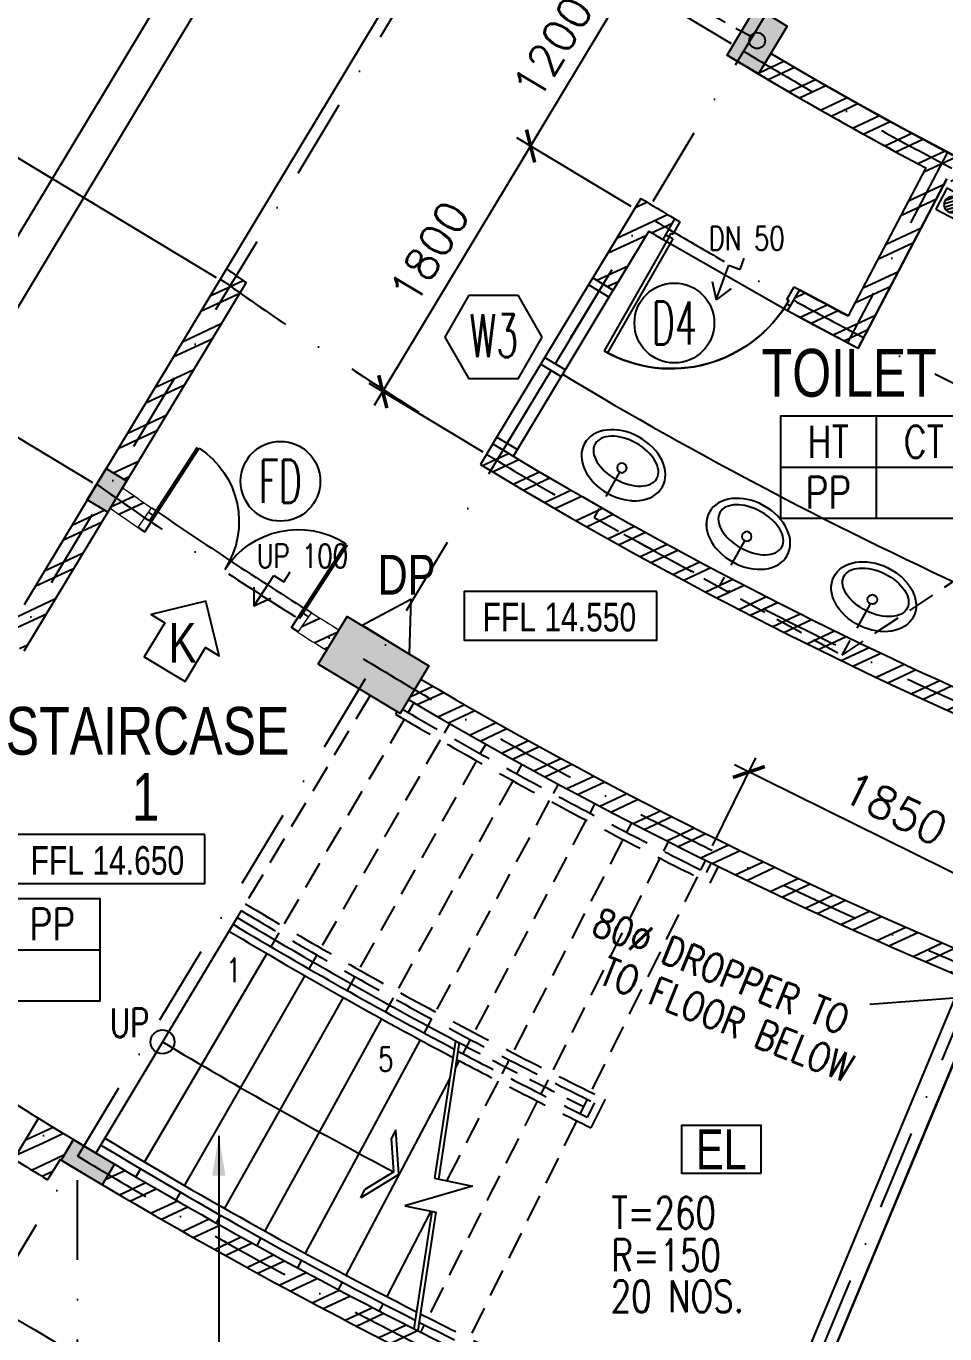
# Model space of a CAD drawing. Extents: x 2879167 to 2959690, y -882003 to -585933.
# Drawn here: x 2897133 to 2902902, y -758434 to -750224 of the extents above; entities that cross this region are included whole.
import ezdxf
from ezdxf.enums import TextEntityAlignment as Align

# ---------------------------------------------------------------- set-up
doc = ezdxf.new("R2010")
doc.units = 0
doc.header["$LTSCALE"] = 1000
doc.header["$MEASUREMENT"] = 0
doc.header["$PDMODE"] = 66
for name, pattern in [('DASHDOT', [1, 0.5, -0.25, 0, -0.25]), ('DASHED', [0.75, 0.5, -0.25]), ('HIDDEN', [0.375, 0.25, -0.125])]:
    doc.linetypes.add(name, pattern=pattern)
doc.layers.get('0').update_dxf_attribs({"linetype": 'CONTINUOUS'})
doc.layers.get('DEFPOINTS').update_dxf_attribs({"linetype": 'CONTINUOUS'})
for name, color, linetype in [('BOMBA', 7, 'CONTINUOUS'), ('COL', 3, 'CONTINUOUS'), ('DIM', 5, 'CONTINUOUS'), ('DR', 5, 'CONTINUOUS'), ('DRAIN', 1, 'CONTINUOUS'), ('F1', 5, 'CONTINUOUS'), ('Finishes', 1, 'CONTINUOUS'), ('GRID', 6, 'DASHDOT'), ('H', 6, 'CONTINUOUS'), ('h-x', 6, 'CONTINUOUS'), ('LINE', 7, 'CONTINUOUS'), ('railing', 1, 'CONTINUOUS'), ('RWDP', 5, 'CONTINUOUS'), ('SCH-WIN', 7, 'CONTINUOUS'), ('Sch_Door', 7, 'CONTINUOUS'), ('Sch_Window', 2, 'CONTINUOUS'), ('SPEC', 7, 'CONTINUOUS'), ('stair', 7, 'CONTINUOUS'), ('TEXT', 7, 'CONTINUOUS'), ('WALL', 2, 'CONTINUOUS'), ('WIN', 5, 'CONTINUOUS'), ('WP', 1, 'HIDDEN')]:
    doc.layers.add(name, color=color, linetype=linetype)
doc.styles.add('ROMANS', font='romans.shx')
doc.styles.get("Standard").update_dxf_attribs({"font": 'Helv.shx'})
doc.dimstyles.get("Standard").update_dxf_attribs({"dimscale": 5, "dimtxt": 1, "dimasz": 2, "dimexe": 1, "dimexo": 1, "dimgap": 1, "dimtad": 0, "dimtih": 1, "dimtoh": 1, "dimdec": 4, "dimzin": 0, "dimdsep": 46, "dimtxsty": 'ROMANS', "dimcen": 1, "dimadec": 0, "dimazin": 0, "dimtfac": 1, "dimtdec": 4, "dimtofl": 0, "dimtmove": 0, "dimatfit": 3, "dimfxl": 0, "dimtolj": 1, "dimtzin": 0, "dimarcsym": 0})
doc.dimstyles.new('STANDARD$0', dxfattribs={"dimscale": 0, "dimtxt": 8, "dimasz": 6, "dimexe": 1, "dimexo": 1, "dimgap": 3, "dimtad": 1, "dimdec": 0, "dimlfac": -1, "dimrnd": 1, "dimzin": 0, "dimdsep": 46, "dimtxsty": 'Standard', "dimcen": 0, "dimclrd": 5, "dimclre": 250, "dimadec": 0, "dimazin": 0, "dimtfac": 1, "dimtdec": 4, "dimtofl": 0, "dimtmove": 0, "dimatfit": 3, "dimfxl": 0, "dimtolj": 1, "dimtzin": 0, "dimarcsym": 0})
pattern_1 = [(25, (488140.78, 188080.5), (-79.240924, 169.93271), []), (25, (488223.83, 188050.26), (-79.240924, 169.93271), [])]
pattern_2 = [(50, (488140.78, 188080.5), (251.041064, -21.963247), [26.25, -288.75]), (355, (488140.78, 188080.5), (-48.562967, 263.267247), [21, -231]), (100.4514, (488161.7, 188078.67), (202.478284, 241.30384), [22.309067, -245.39974]), (46.1842, (488140.78, 188150.5), (373.534367, -57.931655), [39.375, -433.125]), (96.6356, (488171.9, 188145.67), (327.131947, 340.941255), [33.4636, -368.09955]), (351.1842, (488140.78, 188150.5), (327.13168, 340.94151), [31.5, -346.5]), (21, (488175.78, 188133), (208.917468, -140.916612), [26.25, -288.75]), (326, (488175.78, 188133), (85.160366, 253.802516), [21, -231]), (71.4514, (488193.19, 188121.25), (294.07792, 112.885674), [22.309067, -245.39974]), (37.5, (488140.78, 188080.495), (4.2559494, 116.5128488), [0, -228.2, 0, -234.5, 0, -231.875]), (7.5, (488140.78, 188080.5), (92.074338, 138.044099), [0, -133.7, 0, -222.95, 0, -88.375]), (327.5, (488062.73, 188080.495), (186.8378527, -7.894205), [0, -87.5, 0, -273, 0, -362.25]), (317.5, (488027.73, 188080.5), (204.115159, 35.036744), [0, -113.75, 0, -181.3, 0, -257.25])]

# ---------------------------------------------------------------- blocks, each defined once
blk = doc.blocks.new('DR900')
at = {"layer": 'DR'}
for p, q in [((25, 940), (50, 940)), ((25, 115), (25, 940)), ((50, 115), (50, 940)), ((0, 115), (25, 115)), ((50, 115), (25, 115)), ((25, 115), (25, 90)), ((25, 90), (38, 90)), ((38, 90), (38, 0)), ((862, 90), (875, 90)), ((862, 90), (862, 0)), ((874.6, 115), (900, 115)), ((875, 115), (875, 90)), ((0, 0), (38, 0)), ((862, 0), (900, 0))]:
    blk.add_line(p, q, dxfattribs=at)
blk.add_arc((25, 90), 850, 0, 90, dxfattribs=at)
blk = doc.blocks.new('A$C1F7266B7')
at = {"layer": 'WIN'}
blk.add_circle((182.8, 279.3), 30.3, dxfattribs=at)
for centre, major_axis, ratio in [((202, 279.8), (0, 279.8), 0.722438), ((202, 279.8), (0, 279.8), 0.722438), ((202, 279.8), (0, 279.8), 0.722438), ((232, 281.4), (0, 222.3), 0.58459), ((232, 281.4), (0, 222.3), 0.58459), ((232, 281.4), (0, 222.3), 0.58459)]:
    blk.add_ellipse(centre, major_axis=major_axis, ratio=ratio, dxfattribs=at)
blk = doc.blocks.new('_ARCHTICK')
at = {"color": 0, "linetype": 'ByBlock', "const_width": 0.15}
blk.add_lwpolyline([(-0.5, -0.5), (0.5, 0.5)], dxfattribs=at)
blk = doc.blocks.new('*D24')
at = {"layer": 'DEFPOINTS', "color": 0}
for p in [(2900301, -750976.4), (2901018.2, -751408.1), (2900089.2, -752949.8)]:
    blk.add_point(p, dxfattribs=at)
at = {"layer": 'DIM', "color": 0}
for p, q in [((2899321.1, -752604.2), (2900352.5, -750890.7)), ((2900932.5, -751356.5), (2900215.3, -750924.8)), ((2900003.5, -752898.2), (2899287, -752467))]:
    blk.add_line(p, q, dxfattribs=at)
at = {"layer": 'DIM', "color": 0, "xscale": 150, "yscale": 150, "zscale": 150}
for p, rotation in [((2900301, -750976.4), 58.95522554356033), ((2899372.7, -752518.5), 238.9552255435603)]:
    blk.add_blockref('_ARCHTICK', p, dxfattribs=dict(at, rotation=rotation))
at = {"layer": 'DIM', "color": 7, "insert": (2899665.5, -751644.3), "char_height": 200, "attachment_point": 5, "rotation": 58.95523, "style": 'ROMANS'}
blk.add_mtext('\\A1;1800', dxfattribs=at)
blk = doc.blocks.new('*D25')
at = {"layer": 'DEFPOINTS', "color": 0}
for p in [(2900919.8, -749948.2), (2901647.9, -750386.5), (2901017.4, -751407.6)]:
    blk.add_point(p, dxfattribs=at)
at = {"layer": 'DIM', "color": 0}
for p, q in [((2900249.4, -751062), (2900971.4, -749862.6)), ((2901562.2, -750334.9), (2900834.1, -749896.7)), ((2900931.7, -751356), (2900215.3, -750924.8))]:
    blk.add_line(p, q, dxfattribs=at)
at = {"layer": 'DIM', "color": 0, "xscale": 150, "yscale": 150, "zscale": 150}
for p, rotation in [((2900919.8, -749948.2), 58.95522554356033), ((2900301, -750976.4), 238.9552255435603)]:
    blk.add_blockref('_ARCHTICK', p, dxfattribs=dict(at, rotation=rotation))
at = {"layer": 'DIM', "color": 7, "insert": (2900439, -750359.2), "char_height": 200, "attachment_point": 5, "rotation": 58.95523, "style": 'ROMANS'}
blk.add_mtext('\\A1;1200', dxfattribs=at)
blk = doc.blocks.new('*D31')
at = {"layer": 'DEFPOINTS', "color": 0}
for p in [(2914231.1, -729481.4), (2914231.1, -729481.4), (2913813.5, -731766.6), (2898231.1, -756033.2), (2931005.3, -757318)]:
    blk.add_point(p, dxfattribs=at)
at = {"layer": 'DIM'}
blk.add_arc((2914231.1, -729481.4), 2323, 238.92705, 301.07295, dxfattribs=at)
at = {"layer": 'DIM', "xscale": 200, "yscale": 200, "zscale": 200}
for p, rotation in [((2913032.1, -731471.1), 148.9270490380316), ((2915430.1, -731471.1), 31.07295098388072)]:
    blk.add_blockref('_ARCHTICK', p, dxfattribs=dict(at, rotation=rotation))
at = {"layer": 'DIM', "color": 7, "insert": (2914231.1, -731585.4), "char_height": 200, "attachment_point": 5, "rotation": 0, "style": 'ROMANS'}
blk.add_mtext('\\A1;62°8\'45"', dxfattribs=at)
blk = doc.blocks.new('*D61')
at = {"layer": 'DEFPOINTS', "color": 0}
for p in [(2898413.9, -751854.9), (2895663.5, -751953.3), (2897637.7, -753143)]:
    blk.add_point(p, dxfattribs=at)
at = {"layer": 'DIM', "color": 0}
for p, q in [((2896491.2, -750579.6), (2895611.9, -752038.9)), ((2898328.2, -751803.3), (2896354, -750613.7)), ((2897552.1, -753091.4), (2895577.8, -751901.7))]:
    blk.add_line(p, q, dxfattribs=at)
at = {"layer": 'DIM', "color": 0, "xscale": 150, "yscale": 150, "zscale": 150}
for p, rotation in [((2896439.6, -750665.3), 58.92704905905645), ((2895663.5, -751953.3), 238.9270490590565)]:
    blk.add_blockref('_ARCHTICK', p, dxfattribs=dict(at, rotation=rotation))
at = {"layer": 'DIM', "color": 7, "insert": (2895880.3, -751206.1), "char_height": 200, "attachment_point": 5, "rotation": 58.92705, "style": 'ROMANS'}
blk.add_mtext('\\A1;1500', dxfattribs=at)
blk = doc.blocks.new('*D42')
at = {"layer": 'DEFPOINTS', "color": 0}
for p in [(2914231.1, -729481.4), (2914231.1, -729481.4), (2896783.4, -758435.8), (2898591.6, -760268.8), (2903495.6, -761301)]:
    blk.add_point(p, dxfattribs=at)
at = {"layer": 'DIM'}
for p, q in [((2896731.8, -758521.4), (2896356.5, -759144.1)), ((2903463.6, -761395.7), (2903159.8, -762296.1))]:
    blk.add_line(p, q, dxfattribs=at)
blk.add_arc((2914231.1, -729481.4), 34532, 238.92705, 251.35623, dxfattribs=at)
at = {"layer": 'DIM', "xscale": 200, "yscale": 200, "zscale": 200}
for p, rotation in [((2896408.1, -759058.5), 148.9270488143155), ((2903191.8, -762201.4), 341.3562291409183)]:
    blk.add_blockref('_ARCHTICK', p, dxfattribs=dict(at, rotation=rotation))
at = {"layer": 'DIM', "color": 7, "insert": (2899806.7, -760615.3), "char_height": 200, "attachment_point": 5, "rotation": 335.14164, "style": 'ROMANS'}
blk.add_mtext('\\A1;12°25\'45"', dxfattribs=at)
blk = doc.blocks.new('*D66')
at = {"layer": 'DEFPOINTS', "color": 0}
for p in [(2901671.6, -754906.6), (2901398.4, -755459.7), (2903115.7, -756158.3)]:
    blk.add_point(p, dxfattribs=at)
at = {"layer": 'DIM', "color": 0}
for p, q in [((2901442.7, -755370), (2901715.9, -754817)), ((2903419.2, -755769.9), (2901581.9, -754862.3)), ((2903160, -756068.7), (2903373.8, -755635.9))]:
    blk.add_line(p, q, dxfattribs=at)
at = {"layer": 'DIM', "color": 0, "xscale": 150, "yscale": 150, "zscale": 150}
for p, rotation in [((2901671.6, -754906.6), 153.7115797951423), ((2903329.5, -755725.6), 333.7115797951423)]:
    blk.add_blockref('_ARCHTICK', p, dxfattribs=dict(at, rotation=rotation))
at = {"layer": 'DIM', "color": 7, "insert": (2902589.1, -755136.8), "char_height": 200, "attachment_point": 5, "rotation": 333.71158, "style": 'ROMANS'}
blk.add_mtext('\\A1;1850', dxfattribs=at)
blk = doc.blocks.new('*D12')
at = {"layer": 'DEFPOINTS', "color": 0}
for p in [(2897986.5, -748098.3), (2900091.1, -749366.5), (2897360.4, -751220.1)]:
    blk.add_point(p, dxfattribs=at)
at = {"layer": 'DIM', "color": 0}
for p, q in [((2896388, -750750.9), (2898038.1, -748012.7)), ((2900005.4, -749314.9), (2897900.8, -748046.7)), ((2897274.7, -751168.5), (2896354, -750613.7))]:
    blk.add_line(p, q, dxfattribs=at)
at = {"layer": 'DIM', "color": 0, "xscale": 150, "yscale": 150, "zscale": 150}
for p, rotation in [((2897986.5, -748098.3), 58.92704905245188), ((2896439.6, -750665.3), 238.9270490524519)]:
    blk.add_blockref('_ARCHTICK', p, dxfattribs=dict(at, rotation=rotation))
at = {"layer": 'DIM', "color": 7, "insert": (2897041.7, -749278.6), "char_height": 200, "attachment_point": 5, "rotation": 58.92705, "style": 'ROMANS'}
blk.add_mtext('\\A1;3000', dxfattribs=at)
blk = doc.blocks.new('D1200-1')
at = {"layer": 'DR'}
for p, q in [((0, 0), (0, -50)), ((0, -50), (77, -50)), ((77, -38), (115, -38)), ((77, -38), (77, -50)), ((77, -38), (627, -38)), ((77, -50), (627, -50)), ((115, 0), (115, -38)), ((0, -1200), (0, -1150)), ((0, -1150), (77, -1150)), ((77, -1150), (627, -1150)), ((77, -1162), (77, -1150)), ((77, -1162), (627, -1162)), ((77, -1162), (115, -1162)), ((115, -1200), (115, -1162))]:
    blk.add_line(p, q, dxfattribs=at)
for centre, start, end in [((77, -50), 270, 0), ((77, -1150), 0, 90)]:
    blk.add_arc(centre, 550, start, end, dxfattribs=at)
blk = doc.blocks.new('*D75')
at = {"layer": 'DEFPOINTS', "color": 0}
for p in [(2914231.1, -729481.4), (2914231.1, -729481.4), (2901771.2, -761448.6), (2900803, -761708.8), (2903074.2, -762550)]:
    blk.add_point(p, dxfattribs=at)
at = {"layer": 'DIM'}
blk.add_arc((2914231.1, -729481.4), 34309.7, 247.38014, 251.35624, dxfattribs=at)
at = {"layer": 'DIM', "xscale": 200, "yscale": 200, "zscale": 200}
for p, rotation in [((2901035.1, -761151.9), 157.3801448760724), ((2903262.9, -761990.6), 341.3562392169155)]:
    blk.add_blockref('_ARCHTICK', p, dxfattribs=dict(at, rotation=rotation))
at = {"layer": 'DIM', "color": 7, "insert": (2902218.9, -761385.6), "char_height": 200, "attachment_point": 5, "rotation": 339.36819, "style": 'ROMANS'}
blk.add_mtext('\\A1;3°58\'34"', dxfattribs=at)
blk = doc.blocks.new('A$C061803DA')
at = {"layer": 'LINE', "color": 5}
for p, q in [((71.8, 123.1), (27.9, 79.3)), ((96.6, 119.7), (31.3, 54.4)), ((113.5, 108.3), (42.8, 37.6)), ((124.9, 91.4), (59.6, 26.1)), ((126.8, 65.1), (85.9, 24.2))]:
    blk.add_line(p, q, dxfattribs=at)
at = {"layer": 'LINE', "color": 5, "linetype": 'Continuous'}
blk.add_lwpolyline([(150, 150), (150, 0), (0, 0), (0, 150)], close=True, dxfattribs=at)
at = {"layer": 'LINE', "color": 5}
blk.add_circle((77.5, 73.5), 50, dxfattribs=at)

msp = doc.modelspace()

# ---------------------------------------------------------------- hatches: boundary and pattern name
at = {"layer": 'H', "ltscale": 0.1}
h = msp.add_hatch(dxfattribs=at)
h.set_pattern_fill('AR-CONC', color=256, scale=35, style=0)
h.set_pattern_definition(pattern_2)
h.paths.add_polyline_path([(2901912, -750224), (2901714.8, -750105.6), (2901534.7, -750405.7), (2901534.7, -750405.7), (2901731.9, -750524.1)])
h.paths.add_polyline_path([(2899148.4, -753929.8), (2898967.7, -754229.6), (2899481.6, -754539.3), (2899662.3, -754239.5)])
h.paths.add_polyline_path([(2897764.1, -753078.6), (2897635.6, -753001.2), (2897516.9, -753198.2), (2897645.4, -753275.6)])
h = msp.add_hatch(dxfattribs=at)
h.set_pattern_fill('ANSI32', color=256, scale=500, angle=340, style=0)
h.set_pattern_definition(pattern_1)
h.paths.add_polyline_path([(2902294.2, -752043.2), (2901989.1, -751879.2), (2901914.9, -752009.5), (2902357.3, -752245.8), (2902915.3, -751183.4), (2903343.3, -751406.2), (2903751.7, -751607.1), (2904151.5, -751785.4), (2904567.4, -751969.9), (2904796.4, -752064.8), (2904844.8, -751922.5), (2904516.2, -751782.2), (2904068, -751581.5), (2903652.4, -751385.7), (2903359.7, -751241.9), (2903023.2, -751070.5), (2902641.7, -750868.1), (2902371.9, -750719.7), (2902050.5, -750537), (2901809.3, -750395.6), (2901731.9, -750524.1), (2901914.8, -750631.7), (2902153.4, -750768.8), (2902417.7, -750916.6), (2902620.4, -751027.1), (2902782.5, -751113.7)])
h = msp.add_hatch(dxfattribs=at)
h.set_pattern_fill('ANSI32', color=256, scale=500, angle=340, style=0)
h.set_pattern_definition(pattern_1)
h.paths.add_polyline_path([(2901043.8, -751510.9, 0.001009), (2901132.9, -751564), (2901207.1, -751433.7, -0.002449), (2900992.7, -751305), (2900691.8, -751804.4), (2900820.3, -751881.8)])
h.paths.add_polyline_path([(2900063.7, -752846.8), (2899986.3, -752975.2, 0.032012), (2903101.9, -754601.5), (2903101.9, -754601.5), (2903161.1, -754463.6, -0.032)])
h.paths.add_polyline_path([(2903742.6, -754713.3), (2903683.4, -754851.1, 0.00401), (2904091.7, -755017), (2904091.7, -755017), (2904145.4, -754877, -0.003978)])
h = msp.add_hatch(dxfattribs=at)
h.set_pattern_fill('ANSI32', color=256, scale=500, angle=340, style=0)
h.set_pattern_definition(pattern_1)
h.paths.add_polyline_path([(2898514.2, -751833.9, -0.001376), (2898391.4, -751747), (2897635.6, -753001.2), (2897764.1, -753078.6)])
h.paths.add_polyline_path([(2897921.3, -753248.4, -0.001931), (2897738.1, -753121.7), (2897660.5, -753250.4, 0.001839), (2897835.8, -753371.7)])
h.paths.add_polyline_path([(2897645.4, -753275.6), (2897516.9, -753198.2), (2896991.2, -754070.5), (2897119.7, -754147.9)])
h.paths.add_polyline_path([(2899097.6, -754014.2, -0.001763), (2898924.9, -753906.8), (2898839.4, -754030.3, 0.001836), (2899020.1, -754142.6)])
h = msp.add_hatch(dxfattribs=at)
h.set_pattern_fill('ANSI32', color=256, scale=500, angle=340, style=0)
h.set_pattern_definition(pattern_1)
h.paths.add_polyline_path([(2899611.5, -754323.8), (2899534, -754452.3, 0.03297), (2902944, -756167.6), (2902944, -756167.6), (2903001.9, -756029.2, -0.032951)])
h = msp.add_hatch(dxfattribs=at)
h.set_pattern_fill('AR-CONC', color=256, scale=35, style=0)
h.set_pattern_definition(pattern_2)
h.paths.add_polyline_path([(2903214, -756117.9), (2903213.9, -756117.9, -0.001991), (2903002.1, -756029.3), (2903001.9, -756029.2), (2902944, -756167.6), (2903156.2, -756256.3), (2903156.2, -756256.3)])
h.paths.add_polyline_path([(2905332.5, -756795), (2904764, -756603.1), (2904652.1, -756934.8), (2904794.2, -756982.7), (2904794.2, -756982.7), (2905220.6, -757126.6)])
h.paths.add_polyline_path([(2897688.2, -757369.3), (2897628, -757333.1, -0.001769), (2897431.3, -757214.9), (2897431.1, -757214.8), (2897353.8, -757343.3), (2897550.9, -757461.8, 0.000537), (2897611.1, -757497.6)])
h.paths.add_polyline_path([(2901771.2, -759579.3), (2901494.6, -759463.2), (2901552.6, -759324.9), (2901829.2, -759440.9)])
h = msp.add_hatch(dxfattribs=at)
h.set_pattern_fill('ANSI32', color=256, scale=500, angle=340, style=0)
h.set_pattern_definition(pattern_1)
h.paths.add_polyline_path([(2897353.8, -757343.3), (2897432.1, -757213.1), (2897210.2, -757079.8), (2897133.8, -757207.2)])
h = msp.add_hatch(dxfattribs=at)
h.set_pattern_fill('ANSI32', color=256, scale=500, angle=340, style=0)
h.set_pattern_definition(pattern_1)
h.paths.add_polyline_path([(2897132.8, -757208.2), (2897055.4, -757336.7, 0.001898), (2897267.4, -757466.3), (2897346.1, -757338.7, -0.001919)])
h = msp.add_hatch(dxfattribs=at)
h.set_pattern_fill('ANSI32', color=256, scale=500, angle=340, style=0)
h.set_pattern_definition(pattern_1)
h.paths.add_polyline_path([(2897688.4, -757369), (2897611.1, -757497.6, 0.033442), (2901494.6, -759463.2), (2901552.6, -759324.9, -0.03343)])

# ---------------------------------------------------------------- linework, layer by layer
at = {"ltscale": 2}
for p, q in [((2901205.2, -745140), (2894341.1, -756530.8)), ((2902205.2, -745418), (2898391.4, -751747)), ((2901132.9, -751564), (2901914.7, -752009.9)), ((2898458.2, -755819.7), (2897571.9, -757299.6)), ((2898720.5, -755917), (2898669.9, -756003.3)), ((2898644.6, -756046.4), (2897876.8, -757354.9)), ((2898958.3, -756055.1), (2898908.5, -756141.8)), ((2898883.6, -756185.2), (2898127, -757501.6)), ((2899197.4, -756191.1), (2899148.3, -756278.3)), ((2899123.8, -756321.9), (2898378.5, -757646)), ((2899437.7, -756325), (2899389.4, -756412.5)), ((2899365.3, -756456.3), (2898631.4, -757788.1)), ((2899679.1, -756456.6), (2899631.7, -756544.6)), ((2899607.9, -756588.6), (2898885.6, -757927.7)), ((2899921.8, -756586.1), (2899875.1, -756674.6)), ((2899851.8, -756718.8), (2899828.5, -756762.7)), ((2900165.6, -756713.4), (2900119.7, -756802.3)), ((2899793.2, -756829.7), (2899141.1, -758064.9)), ((2900410.5, -756838.5), (2900365.4, -756927.8)), ((2900656.5, -756961.5), (2900612.3, -757051.1)), ((2897851.5, -757398), (2897822.2, -757448)), ((2898102, -757545), (2898073.8, -757594.1)), ((2898354, -757689.6), (2898326.8, -757737.9)), ((2899674.3, -757664.5), (2899397.9, -758199.6)), ((2898607.2, -757831.9), (2898581, -757879.5)), ((2898861.8, -757971.7), (2898836.4, -758018.8)), ((2899117.8, -758109.1), (2899093.1, -758155.8))]:
    msp.add_line(p, q, dxfattribs=at)
for radius, start, end in [(26725, 239.08431, 245.53845), (30700, 239.08431, 242.02204), (32425, 235.52352, 238.35276), (33575, 233.67219, 249.21494)]:
    msp.add_arc((2914231.1, -729481.4), radius, start, end, dxfattribs=at)
at = {"ltscale": 0.1}
msp.add_arc((2914231.1, -729481.4), 28825, 235.5405, 237.92669, dxfattribs=at)
at = {"layer": 'COL', "color": 3, "ltscale": 2}
for points in [[(2901714.8, -750105.6), (2901912, -750224), (2901731.9, -750524.1), (2901534.7, -750405.7)], [(2897516.9, -753198.2), (2897635.6, -753001.2), (2897764.1, -753078.6), (2897645.4, -753275.6)], [(2898967.7, -754229.6), (2899148.4, -753929.8), (2899662.3, -754239.5), (2899481.6, -754539.3)], [(2897610.9, -757497.9), (2897353.8, -757343.3), (2897431.1, -757214.8), (2897688.2, -757369.3)]]:
    msp.add_lwpolyline(points, close=True, dxfattribs=at)
at = {"layer": 'DR'}
for p, q in [((2901195.5, -751530.7), (2901240.2, -751452.5)), ((2901207.2, -751433.7), (2901240.2, -751452.5)), ((2901171.9, -751545.9), (2900762.8, -752262.4)), ((2901150.1, -751533.5), (2901171.9, -751545.9)), ((2901171.9, -751545.9), (2901184.3, -751524.2)), ((2901193.6, -751558.3), (2901171.9, -751545.9)), ((2901184.3, -751524.2), (2901195.5, -751530.7)), ((2901193.6, -751558.3), (2900784.5, -752274.8)), ((2901911.1, -751939.2), (2901955.8, -751861)), ((2901955.8, -751861), (2901988.8, -751879.9)), ((2901910, -751967.4), (2901922.4, -751945.6)), ((2901911.1, -751939.2), (2901922.4, -751945.6)), ((2901909.7, -751967.2), (2901931.7, -751979.7)), ((2900762.8, -752262.4), (2900784.5, -752274.8))]:
    msp.add_line(p, q, dxfattribs=at)
msp.add_arc((2901184.3, -751524.2), 850, 240.27801, 330.27801, dxfattribs=at)
at = {"layer": 'DRAIN', "color": 1, "ltscale": 2}
msp.add_line((2900975.2, -745076.1), (2894036.2, -756591.2), dxfattribs=at)
msp.add_arc((2914231.1, -729481.4), 33805, 233.31647, 249.59252, dxfattribs=at)
at = {"layer": 'F1'}
for p, q in [((2899828.8, -756593.4), (2899698.6, -757457.1)), ((2899852.2, -756605.9), (2899723.2, -757462.2)), ((2899698.6, -757457.1), (2899936, -757506.5)), ((2899936, -757506.5), (2899511.7, -757630.7)), ((2899511.7, -757630.7), (2899705.5, -757671)), ((2899681, -757665.9), (2899568.5, -758401.8)), ((2899705.5, -757671), (2899592, -758413.7))]:
    msp.add_line(p, q, dxfattribs=at)
msp.add_circle((2897990, -756601.4), 75, dxfattribs=at)
msp.add_arc((2913319.8, -731003.1), 29837.5, 239.08431, 242.28473, dxfattribs=at)
at = {"layer": 'Finishes'}
for p, q in [((2902470.7, -752672.9), (2902470.7, -753312.8)), ((2901870.6, -752993.2), (2903070.8, -752993.2)), ((2896397.7, -756023.2), (2897597.9, -756023.2))]:
    msp.add_line(p, q, dxfattribs=at)
for points in [[(2901870.6, -753312.8), (2903070.8, -753312.8), (2903070.8, -752672.9), (2901870.6, -752672.9)], [(2898131.4, -754338.8), (2898260.4, -754124.7), (2898346.1, -754176.3), (2898261, -753833.1), (2897917.8, -753918.2), (2898003.5, -753969.8), (2897874.4, -754184)], [(2899538.4, -754167.4), (2899243.9, -753984.9), (2899549.2, -753821.1)], [(2896397.7, -756342.8), (2897597.9, -756342.8), (2897597.9, -755702.9), (2896397.7, -755702.9)], [(2901748.8, -757425.7), (2901748.8, -757125.7), (2901248.8, -757125.7), (2901248.8, -757425.7)]]:
    msp.add_lwpolyline(points, close=True, dxfattribs=at)
at = {"layer": 'GRID'}
for p, q in [((2912518.1, -728449.1), (2894534.8, -758292.3)), ((2914231.1, -729481.4), (2896218.2, -759373.6)), ((2914231.1, -729481.4), (2900803, -761708.8)), ((2902918.6, -751015.9), (2902290.8, -752211)), ((2897456.1, -767969.7), (2897456.1, -757319.3))]:
    msp.add_line(p, q, dxfattribs=at)
for radius, start, end in [(24400, 238.92705, 301.24907), (25600, 239.10316, 252.4173), (27400, 234.58389, 305.41611), (28900, 234.80971, 305.04123), (32500, 235.39893, 304.60107)]:
    msp.add_arc((2914231.1, -729481.4), radius, start, end, dxfattribs=at)
at = {"layer": 'H', "color": 2, "lineweight": 0, "ltscale": 0.1}
for p, q in [((2900992.7, -751305), (2900691.8, -751804.4)), ((2901132.9, -751564), (2901207.1, -751433.7)), ((2900820.3, -751881.8), (2901043.8, -751510.9)), ((2900691.8, -751804.4), (2900820.3, -751881.8)), ((2900063.7, -752846.8), (2899986.3, -752975.2)), ((2899986.3, -752975.2), (2900063.7, -752846.8)), ((2897835.8, -753371.7), (2897921.3, -753248.4)), ((2898839.4, -754030.3), (2898924.9, -753906.8))]:
    msp.add_line(p, q, dxfattribs=at)
at = {"layer": 'H', "color": 3, "lineweight": 0, "ltscale": 0.1}
for p, q in [((2897635.6, -753001.2), (2897764.1, -753078.6)), ((2897738.1, -753121.7), (2897660.5, -753250.4)), ((2897645.4, -753275.6), (2897516.9, -753198.2)), ((2899020.1, -754142.6), (2899097.6, -754014.2))]:
    msp.add_line(p, q, dxfattribs=at)
at = {"layer": 'H', "ltscale": 0.1}
msp.add_lwpolyline([(2897431.1, -757214.8), (2897353.8, -757343.3)], dxfattribs=at)
at = {"layer": 'H', "color": 2, "lineweight": 0, "ltscale": 0.1}
for radius, start, end in [(25525, 238.7587, 239.31987), (25675, 239.09442, 239.32577), (27325, 234.57194, 234.88731), (27325, 238.76979, 246.1011), (27475, 238.77065, 246.10473), (27475, 238.77065, 246.10473), (28825, 235.09785, 235.5405), (28975, 235.11771, 235.53915), (28825, 237.92669, 238.33072), (28975, 237.91298, 238.33381)]:
    msp.add_arc((2914231.1, -729481.4), radius, start, end, dxfattribs=at)
at = {"layer": 'h-x', "ltscale": 0.1}
msp.add_lwpolyline([(2903023.2, -751070.5), (2902641.7, -750868.1), (2902371.9, -750719.7), (2902050.5, -750537), (2901809.3, -750395.6), (2901731.9, -750524.1), (2901914.8, -750631.7), (2902153.4, -750768.8), (2902417.7, -750916.7), (2902620.4, -751027.1), (2902782.5, -751113.7), (2902294.2, -752043.2), (2901989.1, -751879.2), (2901914.9, -752009.5), (2902357.3, -752245.8), (2902915.3, -751183.4)], dxfattribs=at)
msp.add_lwpolyline([(2901690.8, -759383.3), (2901829.1, -759441.3), (2901909.8, -759247.7), (2902017, -758990.4), (2902299.6, -758312), (2902597.1, -757598.1), (2902833.9, -757029.7), (2902925.4, -756810.2), (2902981.5, -756671.1), (2903152, -756254.6), (2903017.7, -756198.7)], close=True, dxfattribs=at)
at = {"layer": 'railing'}
for p, q in [((2899463.2, -754528.2), (2899453.4, -754544.5)), ((2901435.1, -755476.1), (2901404.5, -755537.9)), ((2901479.9, -755498.2), (2901427.1, -755604.8))]:
    msp.add_line(p, q, dxfattribs=at)
at = {"layer": 'railing', "linetype": 'HIDDEN'}
for p, q in [((2900768.4, -756960.8), (2900679.8, -757140.1)), ((2900701.4, -756983.6), (2900657.1, -757073.2))]:
    msp.add_line(p, q, dxfattribs=at)
for centre, radius, start, end in [((2915005.9, -727959.6), 30800, 239.67171, 243.84058), ((2915005.9, -727959.6), 30750, 239.71302, 243.74772), ((2914231.1, -729481.4), 30600, 239.08431, 243.89882), ((2914231.1, -729481.4), 30650, 239.08431, 243.80505), ((2914231.1, -729481.4), 30800, 242.13685, 243.89761), ((2914231.1, -729481.4), 30750, 242.10423, 243.80474), ((2913488.3, -731036.8), 30650, 243.05597, 243.74803), ((2913488.3, -731036.8), 30600, 243.02509, 243.8418)]:
    msp.add_arc(centre, radius, start, end, dxfattribs=at)
at = {"layer": 'railing'}
for centre, radius, start, end in [((2914231.1, -729481.4), 30750, 239.08431, 242.05486), ((2914231.1, -729481.4), 30800, 239.08431, 242.08757), ((2913488.3, -731036.8), 30600, 238.78121, 242.97578), ((2913488.3, -731036.8), 30650, 238.7817, 243.00676)]:
    msp.add_arc(centre, radius, start, end, dxfattribs=at)
at = {"layer": 'RWDP', "ltscale": 0.1}
msp.add_circle((2901723.6, -750314.8), 50, dxfattribs=at)
at = {"layer": 'RWDP', "linetype": 'DASHED', "ltscale": 0.3}
msp.add_arc((2910311.3, -734533.3), 17962.4, 235.20691, 241.28767, dxfattribs=at)
at = {"layer": 'SCH-WIN', "ltscale": 0.1}
msp.add_lwpolyline([(2900372.2, -752175.8), (2900220.2, -752439), (2899916.2, -752439), (2899764.2, -752175.8), (2899916.2, -751912.5), (2900220.2, -751912.5)], close=True, dxfattribs=at)
at = {"layer": 'Sch_Door', "ltscale": 0.1}
for centre in [(2901203.7, -752087.7), (2898730.1, -753081.6)]:
    msp.add_circle(centre, 250.4, dxfattribs=at)
at = {"layer": 'SPEC', "color": 7}
for p, q in [((2901616.8, -751751.5), (2901642.7, -751681.2)), ((2901466.5, -751942.2), (2901546.4, -751725.5)), ((2901546.4, -751725.5), (2901616.8, -751751.5)), ((2901441, -751826.2), (2901466.5, -751942.2)), ((2901561.2, -751870.6), (2901466.5, -751942.2)), ((2898562.7, -753865.9), (2898688.4, -753672.3)), ((2898688.4, -753672.3), (2898751.3, -753713.1)), ((2898751.3, -753713.1), (2898792.2, -753650.2)), ((2898563.3, -753747.2), (2898562.7, -753865.9)), ((2898670.8, -753817), (2898562.7, -753865.9))]:
    msp.add_line(p, q, dxfattribs=at)
at = {"layer": 'SPEC', "color": 161}
msp.add_line((2902988.7, -756324.3), (2902432, -756365.6), dxfattribs=at)
at = {"layer": 'SPEC', "color": 1}
for points in [[(2901093.4, -753772.5), (2899884, -753772.5), (2899884, -754079.5), (2901093.4, -754079.5)], [(2898255.2, -755300), (2897045.8, -755300), (2897045.8, -755607), (2898255.2, -755607)]]:
    msp.add_lwpolyline(points, close=True, dxfattribs=at)
at = {"layer": 'stair', "linetype": 'HIDDEN', "ltscale": 0.7}
for p, q in [((2899293, -754425.6), (2898458.2, -755819.7)), ((2899568.1, -754472.3), (2899532.6, -754532.9)), ((2899507.3, -754576), (2898745.8, -755873.9)), ((2899793, -754602.9), (2899758.4, -754663.1)), ((2899733.5, -754706.4), (2898983.2, -756011.8)), ((2900019, -754731.5), (2899985.3, -754791.3)), ((2899960.8, -754834.9), (2899221.9, -756147.6)), ((2900246.1, -754858), (2900213.2, -754917.7)), ((2900189.1, -754961.5), (2899461.8, -756281.2)), ((2900474.4, -754982.4), (2900442.2, -755042.1)), ((2900418.5, -755086.1), (2899702.9, -756412.6)), ((2900703.8, -755104.9), (2900672.3, -755164.5)), ((2900648.9, -755208.8), (2899945.1, -756541.9)), ((2900934.3, -755225.2), (2900903.4, -755285)), ((2900880.4, -755329.5), (2900188.5, -756669)), ((2901165.8, -755343.5), (2901135.4, -755403.6)), ((2901112.9, -755448.2), (2900433.1, -756793.9)), ((2901398.4, -755459.7), (2901368.5, -755520.1)), ((2901346.4, -755565), (2900678.7, -756916.6)), ((2900096.7, -756846.7), (2899773.4, -757472.6)), ((2900342.9, -756972.4), (2899610.1, -758422.8)), ((2900590.1, -757095.9), (2899870.4, -758552.9)), ((2899375, -758244.1), (2899351, -758290.5))]:
    msp.add_line(p, q, dxfattribs=at)
at = {"layer": 'stair', "color": 140}
for p, q in [((2899454.4, -757153.4), (2899428, -757204.7)), ((2899443.1, -757417.7), (2899428, -757204.7)), ((2899474.3, -757433.8), (2899454.4, -757153.4)), ((2899474.3, -757433.8), (2899234.4, -757580.1)), ((2899443.1, -757417.7), (2899260.8, -757528.8)), ((2899234.4, -757580.1), (2899260.8, -757528.8))]:
    msp.add_line(p, q, dxfattribs=at)
at = {"layer": 'stair', "linetype": 'HIDDEN', "ltscale": 0.7}
msp.add_arc((2914231.1, -729481.4), 30700, 242.02204, 243.71158, dxfattribs=at)
at = {"layer": 'WALL'}
for p, q in [((2902782.5, -751113.7), (2902294.2, -752043.2)), ((2902915.3, -751183.4), (2902357.3, -752245.8)), ((2900992.7, -751305), (2900691.8, -751804.4)), ((2901132.9, -751564), (2901207.1, -751433.6)), ((2901043.8, -751510.9), (2900820.3, -751881.8)), ((2898391.4, -751747), (2897120.3, -753856.4)), ((2898514.2, -751833.9), (2897738.1, -753121.7)), ((2900691.8, -751804.4), (2900820.3, -751881.8)), ((2901989.1, -751879.2), (2901914.7, -752009.9)), ((2900063.7, -752846.8), (2899986.3, -752975.2)), ((2897660.5, -753250.4), (2897119.7, -754147.9)), ((2903017.7, -756198.6), (2901690.8, -759383.2)), ((2903156.2, -756256.3), (2901771.5, -759579.4)), ((2897210.2, -757079.8), (2897055.4, -757336.7)), ((2897346.1, -757338.7), (2897267.4, -757466.3))]:
    msp.add_line(p, q, dxfattribs=at)
for centre, radius, start, end in [((2914231.1, -729481.4), 24325, 239.29214, 269.82334), ((2914231.1, -729481.4), 24475, 238.75147, 242.11057), ((2914231.1, -729481.4), 25525, 238.7587, 239.31987), ((2914231.1, -729481.4), 25675, 239.09442, 239.32577), ((2914231.1, -729481.4), 27325, 234.57194, 234.88731), ((2914231.1, -729481.4), 25525, 241.3402, 242.1178), ((2914231.1, -729481.4), 25675, 241.33429, 242.45352), ((2914231.1, -729481.4), 27325, 238.76979, 246.1011), ((2914231.1, -729481.4), 27475, 238.77065, 246.10473), ((2914231.1, -729481.4), 28825, 239.52337, 247.52928), ((2914231.1, -729481.4), 28975, 239.52029, 247.23183), ((2914231.1, -729481.4), 32425, 238.35276, 247.24761), ((2914223.2, -729476.5), 32725, 238.35802, 238.79311), ((2914231.1, -729481.4), 32575, 238.77881, 247.51205)]:
    msp.add_arc(centre, radius, start, end, dxfattribs=at)
at = {"layer": 'WIN'}
for p, q in [((2900064.2, -752847.1), (2900691.8, -751804.4)), ((2900666.1, -751847.2), (2900794.6, -751924.6)), ((2900192.7, -752924.4), (2900820.4, -751881.7)), ((2900730.7, -751885.3), (2900455.2, -752343)), ((2900365.5, -752346.6), (2900494, -752423.9)), ((2900391.3, -752303.7), (2900519.8, -752381.1)), ((2900154.3, -752842.9), (2900429.4, -752385.8)), ((2900090, -752804.2), (2900218.5, -752881.6))]:
    msp.add_line(p, q, dxfattribs=at)
at = {"layer": 'WIN', "extrusion": (0, 0, -1)}
for centre in [(2900884.1, -752980.6), (2900884.1, -752980.6), (2900884.1, -752980.6), (2900884.1, -752980.6), (2900884.1, -752980.6), (2900884.1, -752980.6), (2900884.1, -752980.6), (2900884.1, -752980.6), (2901668.2, -753411.3), (2901668.2, -753411.3), (2901668.2, -753411.3), (2901668.2, -753411.3), (2901668.2, -753411.3), (2901668.2, -753411.3), (2901668.2, -753411.3), (2901668.2, -753411.3)]:
    msp.add_ellipse(centre, major_axis=(-244.6, 136), ratio=0.722438, start_param=3.141593, end_param=9.424778, dxfattribs=at)
at = {"layer": 'WIN'}
msp.add_ellipse((2902455.4, -753806), major_axis=(-250.7, 124.3), ratio=0.722438, dxfattribs=at)
msp.add_ellipse((2902455.4, -753806), major_axis=(-250.7, 124.3), ratio=0.722438, dxfattribs=at)
msp.add_ellipse((2902455.4, -753806), major_axis=(-250.7, 124.3), ratio=0.722438, dxfattribs=at)
msp.add_ellipse((2902455.4, -753806), major_axis=(-250.7, 124.3), ratio=0.722438, dxfattribs=at)
msp.add_ellipse((2902455.4, -753806), major_axis=(-250.7, 124.3), ratio=0.722438, dxfattribs=at)
msp.add_ellipse((2902455.4, -753806), major_axis=(-250.7, 124.3), ratio=0.722438, dxfattribs=at)
msp.add_ellipse((2902455.4, -753806), major_axis=(-250.7, 124.3), ratio=0.722438, dxfattribs=at)
msp.add_ellipse((2902455.4, -753806), major_axis=(-250.7, 124.3), ratio=0.722438, dxfattribs=at)
at = {"layer": 'WP', "ltscale": 0.7}
for p, q in [((2900859.5, -753023.7), (2900701.1, -753308.6)), ((2900701.1, -753308.6), (2902255.1, -754172.3)), ((2901643.7, -753454.4), (2901483.1, -753743.2)), ((2903044.9, -753651.3), (2902255.1, -754172.3)), ((2902433.8, -753850.7), (2902255.1, -754172.3))]:
    msp.add_line(p, q, dxfattribs=at)

# ---------------------------------------------------------------- block references
at = {"xscale": -1, "rotation": 62.28614771088974}
msp.add_blockref('A$C061803DA', (2903047.6, -751310.1), dxfattribs=at)
at = {"ltscale": 2, "xscale": -1}
for name, p, rotation in [('DR900', (2901207.2, -751433.7), 150.2780061846422), ('A$C1F7266B7', (2900541.3, -753021.2), 240.9326393242846), ('D1200-1', (2898841.5, -754026.4), 236.9364835293596), ('A$C1F7266B7', (2901325.5, -753451.9), 240.9326393242846)]:
    msp.add_blockref(name, p, dxfattribs=dict(at, rotation=rotation))
at = {"ltscale": 2, "rotation": 63.63965573052194}
msp.add_blockref('A$C1F7266B7', (2902616.4, -754111.3), dxfattribs=at)

# ---------------------------------------------------------------- texts
at = {"layer": 'BOMBA', "width": 0.75}
msp.add_text('DP', height=250, rotation=0, dxfattribs=at).set_placement((2899522, -753668.2), align=Align.MIDDLE_CENTER)
for s, p in [('K', (2898116, -754095.4)), ('EL', (2901498.8, -757275.7))]:
    msp.add_text(s, height=250, rotation=0, dxfattribs=at).set_placement(p, align=Align.MIDDLE)
at = {"layer": 'DIM', "color": 7, "ltscale": 0.1, "char_height": 200, "attachment_point": 5, "style": 'ROMANS'}
for s, insert, rotation in [('\\A1;1200', (2900439, -750359.2), 58.95523), ('\\A1;1800', (2899665.5, -751644.3), 58.95523), ('\\A1;1850', (2902589.1, -755136.8), 333.71158)]:
    msp.add_mtext(s, dxfattribs=dict(at, insert=insert, rotation=rotation))
at = {"layer": 'Finishes', "color": 7, "ltscale": 10, "style": 'ROMANS', "width": 0.8}
for s, p in [('HT', (2902170.7, -752833.2)), ('CT', (2902770.7, -752833.2)), ('PP', (2902170.7, -753153.2)), ('PP', (2897297.8, -755863.2))]:
    msp.add_text(s, height=200, dxfattribs=at).set_placement(p, align=Align.MIDDLE)
at = {"layer": 'Sch_Door', "color": 2, "style": 'ROMANS', "width": 0.6}
for s, p in [('D4', (2901203.7, -752087.7)), ('FD', (2898730.1, -753081.6))]:
    msp.add_text(s, height=270, rotation=360, dxfattribs=at).set_placement(p, align=Align.MIDDLE_CENTER)
at = {"layer": 'Sch_Window', "style": 'ROMANS', "width": 0.6}
msp.add_text('W3', height=270, rotation=360, dxfattribs=at).set_placement((2900070.8, -752167.4), align=Align.MIDDLE_CENTER)
at = {"layer": 'SPEC', "color": 7, "style": 'ROMANS', "width": 0.75}
for s, height, rotation, p in [('DN 50', 150, 0, (2901419.4, -751631.4)), ('UP 100', 150, 0, (2898580.8, -753625.3)), ('T=260', 200, 360, (2900809.1, -757774.8)), ('R=150', 200, 360, (2900808.8, -758039.8)), ('20 NOS.', 200, 360, (2900804.2, -758298.2))]:
    msp.add_text(s, height=height, rotation=rotation, dxfattribs=at).set_placement(p)
at = {"layer": 'SPEC', "color": 7, "width": 0.75}
for s, p in [('FFL 14.550', (2900481.9, -753934.3, -4612.3)), ('FFL 14.650', (2897643.7, -755461.8, -4612.3))]:
    msp.add_text(s, height=180, dxfattribs=at).set_placement(p, align=Align.MIDDLE_CENTER)
at = {"layer": 'SPEC', "color": 161, "style": 'ROMANS', "width": 0.8}
for s, p in [('80%%C DROPPER TO ', (2900673.7, -755920.8)), ('TO FLOOR BELOW', (2900719.2, -756229.6))]:
    msp.add_text(s, height=180, rotation=338.03031, dxfattribs=at).set_placement(p)
at = {"layer": 'SPEC', "color": 1, "style": 'ROMANS', "width": 0.75}
for s, p in [('1', (2898387.7, -756225.1)), ('5', (2899343.8, -756785))]:
    msp.add_text(s, height=150, dxfattribs=at).set_placement(p)
at = {"layer": 'SPEC', "color": 7, "style": 'ROMANS', "width": 0.75}
msp.add_text('UP', height=180, dxfattribs=at).set_placement((2897782.9, -756482.4), align=Align.MIDDLE_CENTER)
at = {"layer": 'TEXT', "color": 2, "width": 0.75}
for s, p in [('TOILET (M)', (2902581.4, -752400.3)), ('STAIRCASE', (2897895.7, -754647.9)), ('1', (2897883.7, -755062.9))]:
    msp.add_text(s, height=300, rotation=360, dxfattribs=at).set_placement(p, align=Align.MIDDLE_CENTER)

# ---------------------------------------------------------------- dimensions: what is measured, and where the dimension line sits
at = {"layer": 'DIM'}
for base, line1, line2, picture, middle in [((2898591.6, -760268.8), ((2903495.6, -761301), (2914231.1, -729481.4)), ((2914231.1, -729481.4), (2896783.4, -758435.8)), '*D42', (2899806.7, -760615.3)), ((2913813.5, -731766.6), ((2914231.1, -729481.4), (2931005.3, -757318)), ((2914231.1, -729481.4), (2898231.1, -756033.2)), '*D31', (2914231.1, -731585.4)), ((2901771.2, -761448.6), ((2914231.1, -729481.4), (2900803, -761708.8)), ((2903074.2, -762550), (2914231.1, -729481.4)), '*D75', (2902218.9, -761385.6))]:
    dim = msp.add_angular_dim_2l(base=base, line1=line1, line2=line2, dimstyle='Standard', override={"dimscale": 100, "dimtxt": 2, "dimtad": 1, "dimtih": 0, "dimtoh": 0, "dimdec": 0, "dimblk1": 'ARCHTICK', "dimblk2": 'ARCHTICK', "dimsah": 1, "dimcen": 0, "dimdle": 1, "dimclrd": 256, "dimclre": 256, "dimclrt": 7, "dimaunit": 1, "dimadec": 3, "dimtdec": 0, "dimtmove": 2, "dimldrblk": 'ARCHTICK', "dimlwd": 65535, "dimlwe": 65535}, dxfattribs=at)
    dim.commit()
    dim.dimension.update_dxf_attribs({"geometry": picture, "text_midpoint": middle})
for base, p1, p2, angle, text, picture, middle in [((2897986.5, -748098.3), (2897360.4, -751220.1), (2900091.1, -749366.5), 58.92705, '3000', '*D12', (2897041.7, -749278.6)), ((2895663.5, -751953.3), (2898413.9, -751854.9), (2897637.7, -753143), 238.92705, '1500', '*D61', (2895880.3, -751206.1)), ((2901671.6, -754906.6), (2903115.7, -756158.3), (2901398.4, -755459.7), 153.71158, '1850', '*D66', (2902589.1, -755136.8))]:
    dim = msp.add_linear_dim(base=base, p1=p1, p2=p2, angle=angle, text=text, dimstyle='STANDARD$0', override={"dimscale": 100, "dimtxt": 2, "dimasz": 1.5, "dimgap": 1, "dimlfac": 1, "dimrnd": 0, "dimtxsty": 'ROMANS', "dimblk1": 'ARCHTICK', "dimblk2": 'ARCHTICK', "dimsah": 1, "dimdle": 1, "dimclrd": 0, "dimclre": 0, "dimclrt": 7, "dimtdec": 0, "dimtmove": 2}, dxfattribs=at)
    dim.commit()
    dim.dimension.update_dxf_attribs({"geometry": picture, "text_midpoint": middle})
for base, p1, p2, picture, middle in [((2900919.8, -749948.2), (2901017.4, -751407.6), (2901647.9, -750386.5), '*D25', (2900439, -750359.2)), ((2900301, -750976.4), (2900089.2, -752949.8), (2901018.2, -751408.1), '*D24', (2899665.5, -751644.3))]:
    dim = msp.add_linear_dim(base=base, p1=p1, p2=p2, angle=238.95523, dimstyle='STANDARD$0', override={"dimscale": 100, "dimtxt": 2, "dimasz": 1.5, "dimgap": 1, "dimlfac": 1, "dimrnd": 0, "dimtxsty": 'ROMANS', "dimblk1": 'ARCHTICK', "dimblk2": 'ARCHTICK', "dimsah": 1, "dimdle": 1, "dimclrd": 0, "dimclre": 0, "dimclrt": 7, "dimtdec": 0, "dimtmove": 2}, dxfattribs=at)
    dim.commit()
    dim.dimension.update_dxf_attribs({"geometry": picture, "text_midpoint": middle})

# ---------------------------------------------------------------- leaders
at = {"layer": 'SPEC', "annotation_type": 0, "has_hookline": 1, "hookline_direction": 1, "text_width": 2451.4}
msp.add_leader([(2898343.4, -757190.5), (2898343.4, -760952.5), (2897999, -760952.5)], dimstyle='Standard', override={"dimscale": 100, "dimtxt": 2, "dimasz": 2.5, "dimexe": 1, "dimexo": 1, "dimgap": 1, "dimtih": 0, "dimtoh": 0, "dimdec": 0, "dimtxsty": 'ROMANS', "dimcen": 0, "dimdle": 1, "dimclrt": 7, "dimtdec": 0}, dxfattribs=at)

doc.saveas('drawing.dxf')
